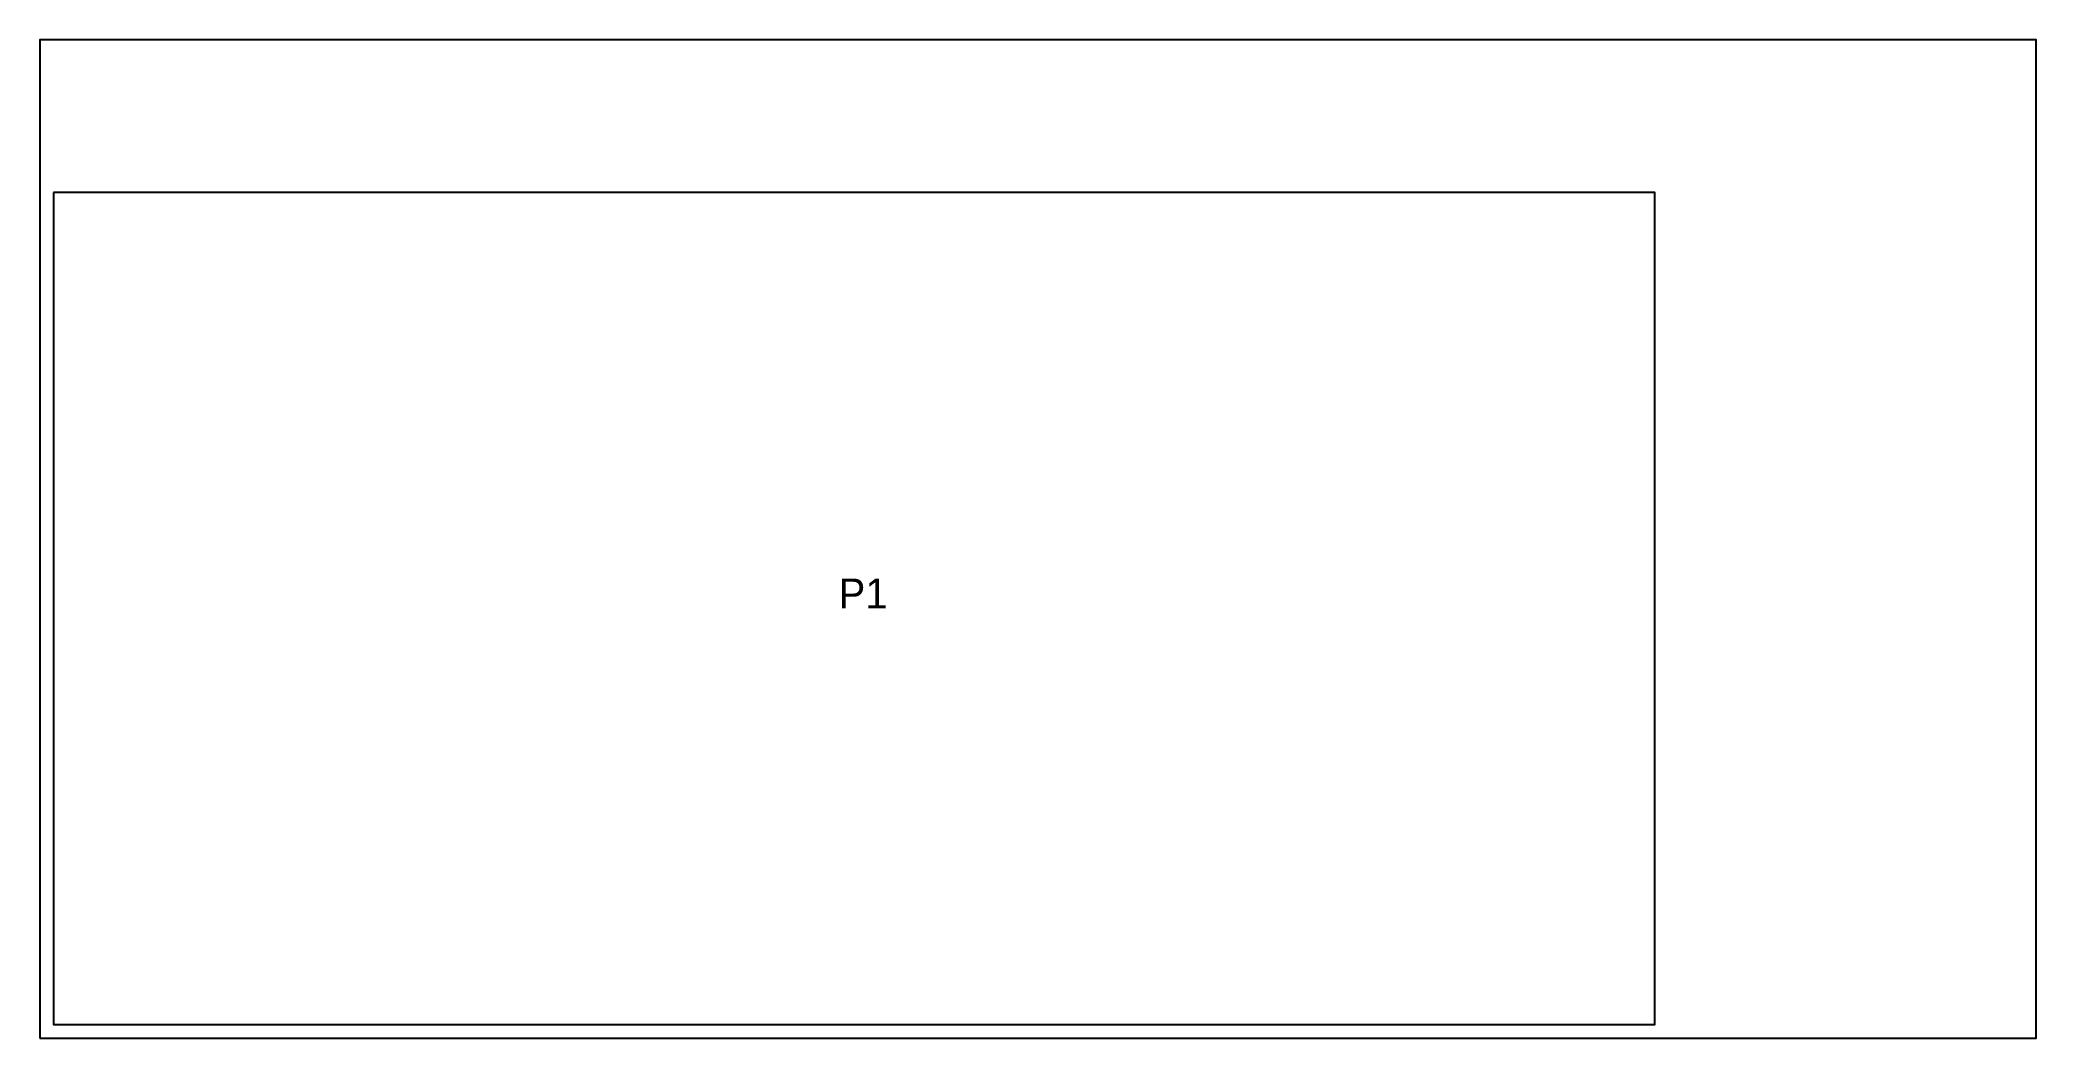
# Model space of a CAD drawing. Header units: millimetres. Extents: x 0 to 2438, y 0 to 1219.
import ezdxf

# ---------------------------------------------------------------- set-up
doc = ezdxf.new("R2010")
doc.units = ezdxf.units.MM
for name, color, linetype in [('CUT', 7, 'CONTINUOUS'), ('LABEL', 7, 'CONTINUOUS'), ('SHEET', 7, 'CONTINUOUS')]:
    doc.layers.add(name, color=color, linetype=linetype)

msp = doc.modelspace()

# ---------------------------------------------------------------- linework, layer by layer
at = {"layer": 'CUT'}
msp.add_lwpolyline([(16.764, 1032.764), (16.764, 16.764), (1972.564, 16.764), (1972.564, 1032.764)], close=True, dxfattribs=at)
at = {"layer": 'SHEET'}
msp.add_lwpolyline([(0, 0), (2438.4, 0), (2438.4, 1219.2), (0, 1219.2)], close=True, dxfattribs=at)

# ---------------------------------------------------------------- texts
at = {"layer": 'LABEL'}
msp.add_text('P1', height=36.576, dxfattribs=at).set_placement((975.64448, 524.764))

doc.saveas('drawing.dxf')
